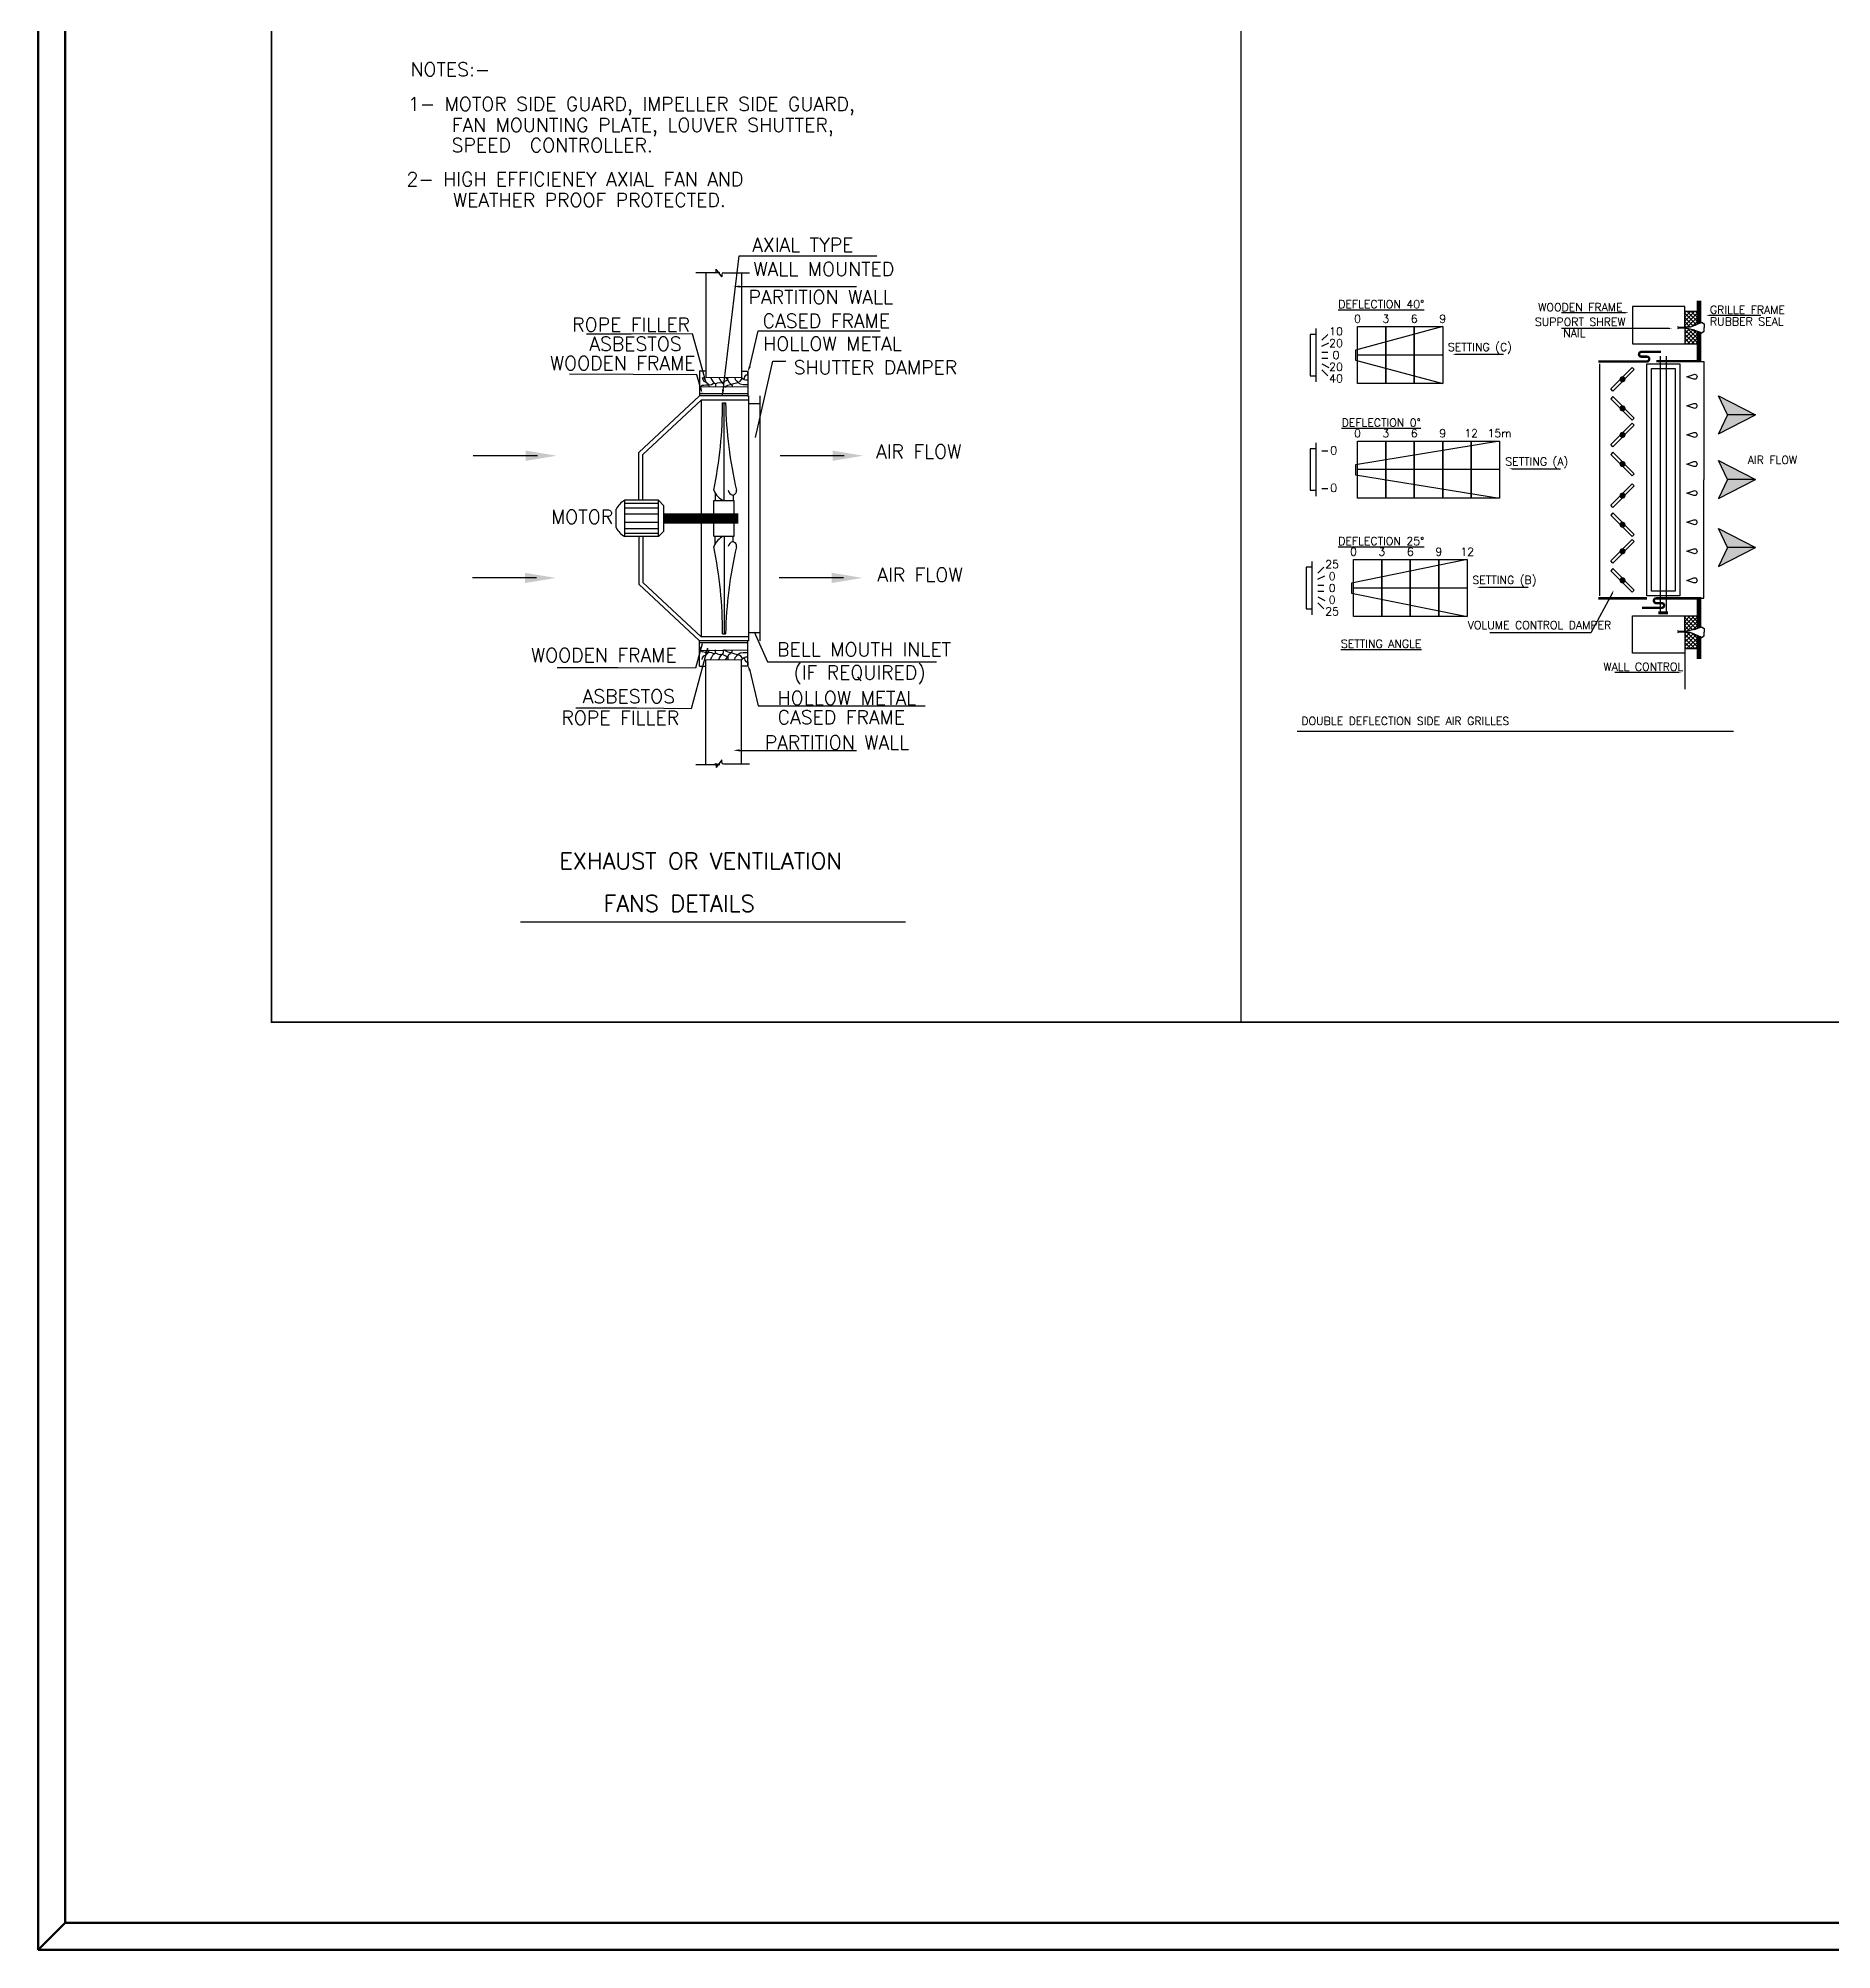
# Model space of a CAD drawing. Extents: x 594 to 813, y 174 to 240.
# Drawn here: x 594.15 to 621.22, y 173.79 to 202.64 of the extents above; entities that cross this region are included whole.
import ezdxf
from ezdxf.enums import TextEntityAlignment as Align

# ---------------------------------------------------------------- set-up
doc = ezdxf.new("R2010")
doc.units = 0
doc.header["$MEASUREMENT"] = 0
doc.layers.get('0').update_dxf_attribs({"linetype": 'CONTINUOUS', "lineweight": 30})
for name, color, linetype in [('-DWG', 3, 'CONTINUOUS'), ('05_AC-EX.DUCT', 1, 'CONTINUOUS'), ('AC-T', 2, 'CONTINUOUS'), ('AC1', 2, 'CONTINUOUS'), ('AC2', 2, 'CONTINUOUS'), ('AC4', 2, 'CONTINUOUS'), ('Duct', 4, 'CONTINUOUS'), ('T-TEXT', 3, 'CONTINUOUS'), ('WL', 2, 'CONTINUOUS')]:
    doc.layers.add(name, color=color, linetype=linetype)
for name, color, linetype, lineweight in [('AC.REF(S). PIPING', 3, 'CONTINUOUS', 30), ('UG-BORDER', 20, 'CONTINUOUS', 80), ('Wall', 5, 'CONTINUOUS', 30)]:
    doc.layers.add(name, color=color, linetype=linetype, lineweight=lineweight)
doc.styles.add('AC', font='romans.shx', dxfattribs={"height": 0.2})

# ---------------------------------------------------------------- blocks, each defined once
blk = doc.blocks.new('*X231')
at = {"color": 0}
for p, q in [((63998, 11496), (64065, 11562)), ((63998, 11319), (64235, 11555)), ((63998, 11142), (64360, 11503)), ((64603, 10881), (63998, 11485)), ((63998, 10965), (64484, 11451)), ((64431, 10876), (63998, 11309)), ((64086, 10876), (64603, 11393)), ((64603, 11058), (64098, 11562)), ((64603, 11234), (64316, 11522)), ((64254, 10876), (63998, 11132)), ((64077, 10876), (63998, 10955)), ((64263, 10876), (64603, 11216)), ((64439, 10876), (64603, 11039))]:
    blk.add_line(p, q, dxfattribs=at)
blk = doc.blocks.new('*X230')
at = {"color": 0}
for p, q in [((63998, 11672), (64584, 12258)), ((63998, 11849), (64407, 12258)), ((63998, 12026), (64230, 12258)), ((63998, 12203), (64054, 12258)), ((64477, 11714), (63998, 12193)), ((64603, 11765), (64110, 12258)), ((64603, 11942), (64286, 12258)), ((64603, 12118), (64463, 12258)), ((64341, 11672), (63998, 12016)), ((64204, 11633), (63998, 11839)), ((64052, 11609), (63998, 11662)), ((64122, 11620), (64603, 12100)), ((64357, 11677), (64603, 11923))]:
    blk.add_line(p, q, dxfattribs=at)
blk = doc.blocks.new('A$C5DD3573E')
at = {"layer": '-DWG', "color": 3}
for p, q in [((-50791.751, -33448.397), (-50493.569, -33448.397)), ((-50493.569, -33448.397), (-50557.722, -33442.751)), ((-50469.821, -33392.294), (-50538.01, -33487.341)), ((-50538.01, -33462.464), (-50538.01, -33487.341)), ((-50469.821, -33423.039), (-50469.821, -33392.294)), ((-50450.109, -33442.751), (-50124.635, -33442.751))]:
    blk.add_line(p, q, dxfattribs=at)
for centre, start, end in [((-50557.722, -33462.464), 0, 90), ((-50450.109, -33423.039), 180, 270)]:
    blk.add_arc(centre, 19.712, start, end, dxfattribs=at)
at = {"color": 7}
blk.add_line((-43998.318, -27.438), (-43998.318, -36662.196), dxfattribs=at)
at = {"layer": '05_AC-EX.DUCT', "color": 2}
for p, q in [((-43294.159, -33031.868), (-37851.702, -33031.868)), ((-52977.741, -35412.946), (-48177.327, -35412.946))]:
    blk.add_line(p, q, dxfattribs=at)
at = {"layer": 'AC-T', "color": 2, "const_width": 36.938}
blk.add_lwpolyline([(-38668.486, -31557.068), (-38791.613, -31557.068)], dxfattribs=at)
at = {"layer": 'AC1', "color": 2}
for p, q in [((-42986.403, -28305.408), (-42912.527, -28305.408)), ((-42986.403, -28379.284), (-42912.527, -28379.284)), ((-42986.403, -29536.686), (-42912.527, -29536.686)), ((-42986.403, -30004.571), (-42912.527, -30004.571)), ((-43035.655, -31211.223), (-42961.778, -31211.223)), ((-43035.655, -31285.1), (-42961.778, -31285.1))]:
    blk.add_line(p, q, dxfattribs=at)
for points in [[(-42986.403, -28157.654), (-42912.527, -28083.778)], [(-41479.319, -27987.738), (-42567.769, -28283.245), (-42567.769, -28406.373), (-41479.319, -28696.954)], [(-42986.403, -28231.531), (-42899.423, -28188.903)], [(-42986.403, -28453.161), (-42899.423, -28495.789)], [(-42986.403, -28527.038), (-42912.527, -28600.914)], [(-40770.103, -29416.02), (-42567.769, -29711.527), (-42567.769, -29834.655), (-40770.103, -30125.236)], [(-43035.655, -31063.47), (-42961.778, -30989.593)], [(-41173.963, -30893.554), (-42617.02, -31189.06), (-42617.02, -31312.188), (-41173.963, -31602.77)], [(-43035.655, -31137.347), (-42948.674, -31094.719)], [(-43035.655, -31358.977), (-42948.674, -31401.605)], [(-43035.655, -31432.853), (-42961.778, -31506.73)]]:
    blk.add_lwpolyline(points, dxfattribs=at)
at = {"layer": 'AC2', "color": 2}
for p, q in [((-42188.535, -28342.346), (-42543.143, -28342.346)), ((-41833.927, -28342.346), (-42188.535, -28342.346)), ((-41479.319, -28342.346), (-41833.927, -28342.346)), ((-39524.935, -28450.391), (-39524.935, -31346.357)), ((-42188.535, -29770.628), (-42543.143, -29770.628)), ((-41833.927, -29770.628), (-42188.535, -29770.628)), ((-41479.319, -29770.628), (-41833.927, -29770.628)), ((-41124.711, -29770.628), (-41479.319, -29770.628)), ((-40770.103, -29770.628), (-41124.711, -29770.628)), ((-42237.787, -31248.162), (-42592.395, -31248.162)), ((-41883.179, -31248.162), (-42237.787, -31248.162)), ((-41528.571, -31248.162), (-41883.179, -31248.162)), ((-41173.963, -31248.162), (-41528.571, -31248.162))]:
    blk.add_line(p, q, dxfattribs=at)
for points in [[(-38461.635, -27793.226), (-38461.635, -27734.763), (-39114.345, -27734.763), (-39114.345, -28201.555), (-38461.635, -28201.555)], [(-43060.28, -28083.778), (-43134.157, -28083.778), (-43134.157, -28600.914), (-43060.28, -28600.914)], [(-43060.28, -28009.901), (-43060.28, -28674.791)], [(-38766.988, -28355.745), (-38766.988, -31557.068)], [(-38693.111, -28355.745), (-38693.111, -31557.068)], [(-38283.004, -28421.461), (-38223.902, -28421.461), (-38223.902, -29898.994)], [(-43060.28, -29512.06), (-43134.157, -29512.06), (-43134.157, -30029.197), (-43060.28, -30029.197)], [(-43060.28, -29438.183), (-43060.28, -30103.073)], [(-38283.004, -31376.528), (-38223.902, -31376.528), (-38223.902, -29898.994)], [(-43109.531, -30989.593), (-43183.408, -30989.593), (-43183.408, -31506.73), (-43109.531, -31506.73)], [(-43109.531, -30915.717), (-43109.531, -31580.607)], [(-38461.635, -32003.522), (-38461.635, -32061.985), (-39114.345, -32061.985), (-39114.345, -31595.193), (-38461.635, -31595.193)]]:
    blk.add_lwpolyline(points, dxfattribs=at)
for points in [[(-38461.635, -27996.029), (-38461.635, -27793.226), (-38283.004, -27793.226), (-38283.004, -27948.66), (-38396.791, -27996.029)], [(-42543.143, -27987.738), (-42188.535, -27987.738), (-42188.535, -28696.954), (-42543.143, -28696.954)], [(-42188.535, -27987.738), (-41833.927, -27987.738), (-41833.927, -28696.954), (-42188.535, -28696.954)], [(-41833.927, -27987.738), (-41479.319, -27987.738), (-41479.319, -28696.954), (-41833.927, -28696.954)], [(-38461.635, -28007.13), (-38461.635, -28201.555), (-38283.004, -28201.555), (-38283.004, -28052.037), (-38396.791, -28017.42)], [(-39384.274, -28764.854), (-39116.593, -28497.173), (-39089.825, -28523.941), (-39357.506, -28791.623)], [(-38933.922, -28450.391), (-38520.212, -28450.391), (-38520.212, -31346.357), (-38933.922, -31346.357)], [(-38874.82, -28509.493), (-38579.314, -28509.493), (-38579.314, -31287.255), (-38874.82, -31287.255)], [(-39384.274, -28886.727), (-39116.593, -29154.408), (-39089.825, -29127.64), (-39357.506, -28859.958)], [(-39384.274, -29458.879), (-39116.593, -29191.197), (-39089.825, -29217.966), (-39357.506, -29485.647)], [(-42543.143, -29416.02), (-42188.535, -29416.02), (-42188.535, -30125.236), (-42543.143, -30125.236)], [(-42188.535, -29416.02), (-41833.927, -29416.02), (-41833.927, -30125.236), (-42188.535, -30125.236)], [(-41833.927, -29416.02), (-41479.319, -29416.02), (-41479.319, -30125.236), (-41833.927, -30125.236)], [(-41479.319, -29416.02), (-41124.711, -29416.02), (-41124.711, -30125.236), (-41479.319, -30125.236)], [(-41124.711, -29416.02), (-40770.103, -29416.02), (-40770.103, -30125.236), (-41124.711, -30125.236)], [(-39384.274, -29580.751), (-39116.593, -29848.433), (-39089.825, -29821.665), (-39357.506, -29553.983)], [(-39384.274, -30215.997), (-39116.593, -29948.315), (-39089.825, -29975.083), (-39357.506, -30242.765)], [(-39384.274, -30337.869), (-39116.593, -30605.551), (-39089.825, -30578.782), (-39357.506, -30311.101)], [(-39384.274, -30910.021), (-39116.593, -30642.34), (-39089.825, -30669.108), (-39357.506, -30936.79)], [(-42592.395, -30893.554), (-42237.787, -30893.554), (-42237.787, -31602.77), (-42592.395, -31602.77)], [(-42237.787, -30893.554), (-41883.179, -30893.554), (-41883.179, -31602.77), (-42237.787, -31602.77)], [(-41883.179, -30893.554), (-41528.571, -30893.554), (-41528.571, -31602.77), (-41883.179, -31602.77)], [(-41528.571, -30893.554), (-41173.963, -30893.554), (-41173.963, -31602.77), (-41528.571, -31602.77)], [(-39384.274, -31031.894), (-39116.593, -31299.575), (-39089.825, -31272.807), (-39357.506, -31005.125)], [(-38461.635, -31789.618), (-38461.635, -31595.193), (-38283.004, -31595.193), (-38283.004, -31744.711), (-38396.791, -31779.328)], [(-38461.635, -31800.719), (-38461.635, -32003.522), (-38283.004, -32003.522), (-38283.004, -31848.088), (-38396.791, -31800.719)]]:
    blk.add_lwpolyline(points, close=True, dxfattribs=at)
at = {"layer": 'AC2', "color": 2, "const_width": 37.856}
for points in [[(-39250.434, -28657.782, 1), (-39223.665, -28631.014, 1)], [(-39250.434, -28993.799, -1), (-39223.665, -29020.567, -1)], [(-39250.434, -29351.806, 1), (-39223.665, -29325.038, 1)], [(-39250.434, -29687.824, -1), (-39223.665, -29714.592, -1)], [(-39250.434, -30108.924, 1), (-39223.665, -30082.156, 1)], [(-39250.434, -30444.942, -1), (-39223.665, -30471.71, -1)], [(-39250.434, -30802.949, 1), (-39223.665, -30776.181, 1)], [(-39250.434, -31138.966, -1), (-39223.665, -31165.734, -1)]]:
    blk.add_lwpolyline(points, format="xyb", close=True, dxfattribs=at)
at = {"layer": 'AC2', "color": 2}
for points in [[(-38436.883, -28612.851), (-38348.231, -28583.3, -1.387425887), (-38348.231, -28642.402)], [(-38436.883, -28975.637), (-38348.231, -28946.086, -1.387425887), (-38348.231, -29005.187)], [(-38436.883, -29338.422), (-38348.231, -29308.872, -1.387425887), (-38348.231, -29367.973)], [(-38436.883, -29701.208), (-38348.231, -29671.657, -1.387425887), (-38348.231, -29730.759)], [(-38436.883, -30063.993), (-38348.231, -30034.443, -1.387425887), (-38348.231, -30093.544)], [(-38436.883, -30426.779), (-38348.231, -30397.228, -1.387425887), (-38348.231, -30456.33)], [(-38436.883, -30789.565), (-38348.231, -30760.014, -1.387425887), (-38348.231, -30819.115)], [(-38436.883, -31152.35), (-38348.231, -31122.8, -1.387425887), (-38348.231, -31181.901)]]:
    blk.add_lwpolyline(points, format="xyb", close=True, dxfattribs=at)
at = {"layer": 'AC4', "color": 2, "const_width": 59.101}
for points in [[(-38283.004, -27948.66), (-38283.004, -27662.232)], [(-38283.004, -31848.088), (-38283.004, -32134.516)]]:
    blk.add_lwpolyline(points, dxfattribs=at)
at = {"layer": 'AC4', "color": 2}
for points in [[(-38814.916, -28420.22, 29.551, 29.551, 0), (-38283.004, -28420.22, 59.101, 59.101, 0), (-38283.004, -28052.037, 59.101, 59.101, 0)], [(-38814.916, -31376.528, 29.551, 29.551, 0), (-38283.004, -31376.528, 59.101, 59.101, 0), (-38283.004, -31744.711, 59.101, 59.101, 0)]]:
    blk.add_lwpolyline(points, format="xyseb", dxfattribs=at)
for points in [[(-38432.666, -28009.703), (-38443.991, -28007.975), (-38533.558, -28007.855), (-38551.776, -28015.441)], [(-38394.055, -27995.802), (-38443.321, -27996.132), (-38532.889, -27997.65), (-38551.106, -27990.064)], [(-38339.897, -28031.569), (-38432.666, -28009.703)], [(-38339.897, -27975.222), (-38394.055, -27995.802)], [(-38339.897, -27975.222), (-38252.163, -27933.367), (-38220.578, -27950.903), (-38220.578, -27998.25)], [(-38339.897, -28031.569), (-38252.163, -28063.133), (-38220.578, -28045.597), (-38220.578, -27998.25)], [(-38432.666, -31787.045), (-38443.991, -31788.773), (-38533.558, -31788.893), (-38551.776, -31781.307)], [(-38394.055, -31800.946), (-38443.321, -31800.616), (-38532.889, -31799.098), (-38551.106, -31806.684)], [(-38339.897, -31765.179), (-38432.666, -31787.045)], [(-38339.897, -31821.526), (-38394.055, -31800.946)], [(-38339.897, -31765.179), (-38252.163, -31733.615), (-38220.578, -31751.151), (-38220.578, -31798.498)], [(-38339.897, -31821.526), (-38252.163, -31863.381), (-38220.578, -31845.845), (-38220.578, -31798.498)]]:
    blk.add_lwpolyline(points, dxfattribs=at)
at = {"layer": 'AC4', "color": 2, "const_width": 29.551}
for points in [[(-39536.958, -28421.461), (-38933.118, -28421.461, 1), (-38933.118, -28362.36), (-39002.07, -28362.36, -1), (-39002.07, -28303.258), (-38755.814, -28303.258)], [(-39536.958, -31376.528), (-38933.118, -31376.528, -2.076635032)], [(-38816.522, -31376.528, 1), (-38816.522, -31435.629), (-38747.571, -31435.629, -1), (-38747.571, -31494.73), (-38993.826, -31494.73)]]:
    blk.add_lwpolyline(points, format="xyb", dxfattribs=at)
at = {"layer": 'Duct'}
for p, q in [((-50145.183, -28826.819), (-50747.287, -28826.819)), ((-50134.462, -28852.711), (-50747.287, -28852.711)), ((-50134.462, -31907.061), (-50747.287, -31907.061)), ((-50145.183, -31932.953), (-50747.287, -31932.953))]:
    blk.add_line(p, q, dxfattribs=at)
at = {"layer": 'Duct', "color": 4}
for p, q in [((-51505.383, -29558.934), (-50747.287, -28852.711)), ((-51454.582, -29581.039), (-50727.29, -28903.513)), ((-50134.462, -28852.711), (-50747.287, -28852.711)), ((-50134.462, -28852.711), (-50747.287, -28852.711)), ((-50134.462, -28903.513), (-50727.29, -28903.513)), ((-50727.29, -28903.513), (-50727.29, -31856.26)), ((-50459.417, -28939.268), (-50422.332, -28939.268)), ((-50134.462, -28852.711), (-50134.462, -31907.061)), ((-49996.287, -28951.768), (-50134.462, -28951.768)), ((-51505.383, -30153.258), (-51505.383, -29558.934)), ((-51454.582, -30153.258), (-51454.582, -29581.039)), ((-50567.878, -30602.142), (-50567.878, -30157.63)), ((-50567.878, -30157.63), (-50313.871, -30157.63)), ((-50552.964, -30064.537), (-50552.964, -30157.63)), ((-50328.784, -30089.998), (-50328.784, -30157.63)), ((-50313.871, -30602.142), (-50313.871, -30157.63)), ((-51505.383, -30606.514), (-51505.383, -31200.838)), ((-51454.582, -30606.514), (-51454.582, -31178.734)), ((-50567.878, -30602.142), (-50313.871, -30602.142)), ((-50552.964, -30695.235), (-50552.964, -30602.142)), ((-50328.784, -30669.774), (-50328.784, -30602.142)), ((-51505.383, -31200.838), (-50747.287, -31907.061)), ((-51454.582, -31178.734), (-50727.29, -31856.26)), ((-50134.462, -31856.26), (-50727.29, -31856.26)), ((-50459.417, -31820.504), (-50422.332, -31820.504)), ((-49996.287, -31808.004), (-50134.462, -31808.004))]:
    blk.add_line(p, q, dxfattribs=at)
at = {"layer": 'Duct', "color": 3}
for p, q in [((-50440.874, -30157.63), (-50440.874, -28939.268)), ((-49996.287, -28852.711), (-49996.287, -31907.061)), ((-51786.745, -30494.733), (-51786.745, -30265.039)), ((-51256.929, -30153.258), (-51679.527, -30153.258)), ((-51679.527, -30606.514), (-51679.527, -30153.258)), ((-51193.64, -30221.737), (-51256.929, -30153.258)), ((-51256.929, -30606.514), (-51256.929, -30153.258)), ((-51193.64, -30538.035), (-51193.64, -30221.737)), ((-51256.929, -30606.514), (-51679.527, -30606.514)), ((-51193.64, -30538.035), (-51256.929, -30606.514)), ((-50440.874, -30602.142), (-50440.874, -31820.504))]:
    blk.add_line(p, q, dxfattribs=at)
at = {"layer": 'Duct', "color": 2}
for p, q in [((-51256.929, -30192.179), (-51679.527, -30192.179)), ((-51256.929, -30250.56), (-51679.527, -30250.56)), ((-51256.929, -30328.402), (-51679.527, -30328.402)), ((-51256.929, -30431.37), (-51679.527, -30431.37)), ((-51256.929, -30509.212), (-51679.527, -30509.212)), ((-51256.929, -30567.593), (-51679.527, -30567.593))]:
    blk.add_line(p, q, dxfattribs=at)
at = {"layer": 'Duct', "color": 3, "const_width": 127.004}
blk.add_lwpolyline([(-51193.64, -30379.886), (-50263.405, -30379.886)], dxfattribs=at)
at = {"layer": 'Duct', "color": 4}
for centre, radius, start, end in [((-55785.542, -28948.662), 5326.133, 348.3131705, 0.1010389), ((-45070.04, -28825.543), 5353.5, 181.217226, 192.9749269), ((-50370.762, -29959.181), 210.47, 198.9519133, 250.5416787), ((-50316.433, -30015.61), 75.406, 190.0538735, 260.5728159), ((-50342.354, -30035.586), 56.079, 284.0037334, 8.2527498), ((-50370.762, -30800.591), 210.47, 109.4583213, 161.0480867), ((-55785.542, -31811.11), 5326.133, 359.8989611, 11.6868295), ((-45070.04, -31934.229), 5353.5, 167.0250731, 178.782774), ((-50316.433, -30744.162), 75.406, 99.4271841, 169.9461265), ((-50342.354, -30724.186), 56.079, 351.7472502, 75.9962666)]:
    blk.add_arc(centre, radius, start, end, dxfattribs=at)
at = {"layer": 'Duct', "color": 3}
for start, end in [(118.7619446, 153.6249759), (206.3750241, 241.2380554)]:
    blk.add_arc((-51555.133, -30379.886), 258.523, start, end, dxfattribs=at)
at = {"layer": 'T-TEXT', "color": 7, "linetype": 'Continuous'}
for p, q in [((-50459.21, -28851.794), (-50253.47, -27106.497)), ((-50253.47, -27106.497), (-48535.453, -27106.497)), ((-50245.479, -27487.251), (-49933.872, -27487.251)), ((-49933.872, -27487.251), (-48788.636, -27487.251)), ((-39197.935, -27813.983), (-39998.266, -27813.983)), ((-38158.909, -27845.824), (-37514.18, -27845.824)), ((-51598.822, -28081.896), (-52156.277, -28081.896)), ((-50834.178, -28076.251), (-51598.822, -28081.896)), ((-50666.442, -28688.776), (-50834.178, -28076.251)), ((-50119.428, -28483.568), (-50014.109, -28041.811)), ((-50014.109, -28041.811), (-49773.399, -28041.811)), ((-49773.399, -28041.811), (-48495.211, -28041.811)), ((-38656.173, -28010.988), (-39998.266, -28010.988)), ((-41324.178, -28332.496), (-40720.852, -28332.496)), ((-50779.244, -28589.145), (-52367.46, -28579.631)), ((-50726.641, -28781.236), (-50779.244, -28589.145)), ((-50051.057, -29370.138), (-49834.995, -28420.337)), ((-49834.995, -28420.337), (-49672.97, -28420.337)), ((-40614.962, -29760.778), (-40011.636, -29760.778)), ((-41018.822, -31238.311), (-40415.495, -31238.311)), ((-39363.232, -31306.663), (-39631.723, -31806.716)), ((-50714.216, -31943.58), (-50796.233, -32248.896)), ((-50067.793, -31793.312), (-49898.263, -32168.195)), ((-39631.723, -31806.716), (-40892.563, -31806.716)), ((-50649.589, -31996.369), (-50852.847, -32753.02)), ((-49898.263, -32168.195), (-47792.468, -32168.195)), ((-38461.635, -32061.985), (-38461.635, -32510.549)), ((-51767.97, -32241.722), (-52524.07, -32241.722)), ((-50796.233, -32248.896), (-51767.97, -32241.722)), ((-50119.428, -32276.204), (-50014.109, -32717.961)), ((-38539.628, -32301.496), (-39333.774, -32301.496)), ((-51534.194, -32747.989), (-52290.293, -32747.989)), ((-50852.847, -32753.02), (-51534.194, -32747.989)), ((-50014.109, -32717.961), (-49773.399, -32717.961)), ((-49773.399, -32717.961), (-47932.63, -32717.961)), ((-50245.479, -33272.521), (-49933.872, -33272.521)), ((-49933.872, -33272.521), (-48788.636, -33272.521))]:
    blk.add_line(p, q, dxfattribs=at)
for points in [[(-37579.599, -29088.556), (-37928.667, -29088.556), (-38040.867, -28851.689)], [(-37579.599, -29088.556), (-37928.667, -29088.556), (-38040.867, -29325.423)], [(-37579.599, -29896.145), (-37928.667, -29896.145), (-38040.867, -29659.277)], [(-37579.599, -29896.145), (-37928.667, -29896.145), (-38040.867, -30133.012)], [(-37579.599, -30741.89), (-37928.667, -30741.89), (-38040.867, -30505.023)], [(-37579.599, -30741.89), (-37928.667, -30741.89), (-38040.867, -30978.757)]]:
    blk.add_lwpolyline(points, close=True, dxfattribs=at)
for points in [[(-50245.479, -27474.109), (-50245.479, -27500.392), (-50324.329, -27487.251)], [(-39197.935, -27807.827), (-39197.935, -27820.14), (-39160.997, -27813.983)], [(-38158.909, -27851.981), (-38158.909, -27839.668), (-38195.847, -27845.824)], [(-38656.173, -28004.831), (-38656.173, -28017.144), (-38619.234, -28010.988)], [(-41324.178, -28338.652), (-41324.178, -28326.339), (-41361.117, -28332.496)], [(-50131.613, -28478.647), (-50107.242, -28488.489), (-50148.954, -28556.68)], [(-50749.036, -28753.658), (-50724.385, -28744.541), (-50709.358, -28823.053)], [(-50706.246, -28619.944), (-50681.595, -28610.827), (-50666.569, -28689.339)], [(-50466.72, -28773.592), (-50440.513, -28775.594), (-50459.623, -28853.214)], [(-37928.667, -29088.556), (-38040.867, -28851.689), (-37579.599, -29088.556), (-37928.667, -29088.556)], [(-37579.599, -29088.556), (-37928.667, -29088.556), (-38040.867, -28851.689), (-37579.599, -29088.556)], [(-37928.667, -29088.556), (-38040.867, -28851.689), (-37579.599, -29088.556), (-37928.667, -29088.556)], [(-38040.867, -28851.689), (-37579.599, -29088.556), (-37928.667, -29088.556)], [(-37928.667, -29088.556), (-38040.867, -29325.423), (-37579.599, -29088.556), (-37928.667, -29088.556)], [(-37579.599, -29088.556), (-37928.667, -29088.556), (-38040.867, -29325.423), (-37579.599, -29088.556)], [(-37928.667, -29088.556), (-38040.867, -29325.423), (-37579.599, -29088.556), (-37928.667, -29088.556)], [(-38040.867, -29325.423), (-37579.599, -29088.556), (-37928.667, -29088.556)], [(-40614.962, -29766.934), (-40614.962, -29754.622), (-40651.901, -29760.778)], [(-38040.867, -29659.277), (-37579.599, -29896.145), (-37928.667, -29896.145)], [(-37928.667, -29896.145), (-38040.867, -29659.277), (-37579.599, -29896.145), (-37928.667, -29896.145)], [(-37579.599, -29896.145), (-37928.667, -29896.145), (-38040.867, -29659.277), (-37579.599, -29896.145)], [(-37928.667, -29896.145), (-38040.867, -29659.277), (-37579.599, -29896.145), (-37928.667, -29896.145)], [(-38040.867, -30133.012), (-37579.599, -29896.145), (-37928.667, -29896.145)], [(-37928.667, -29896.145), (-38040.867, -30133.012), (-37579.599, -29896.145), (-37928.667, -29896.145)], [(-37579.599, -29896.145), (-37928.667, -29896.145), (-38040.867, -30133.012), (-37579.599, -29896.145)], [(-37928.667, -29896.145), (-38040.867, -30133.012), (-37579.599, -29896.145), (-37928.667, -29896.145)], [(-38040.867, -30505.023), (-37579.599, -30741.89), (-37928.667, -30741.89)], [(-37928.667, -30741.89), (-38040.867, -30505.023), (-37579.599, -30741.89), (-37928.667, -30741.89)], [(-37579.599, -30741.89), (-37928.667, -30741.89), (-38040.867, -30505.023), (-37579.599, -30741.89)], [(-37928.667, -30741.89), (-38040.867, -30505.023), (-37579.599, -30741.89), (-37928.667, -30741.89)], [(-38040.867, -30978.757), (-37579.599, -30741.89), (-37928.667, -30741.89)], [(-37928.667, -30741.89), (-38040.867, -30978.757), (-37579.599, -30741.89), (-37928.667, -30741.89)], [(-37579.599, -30741.89), (-37928.667, -30741.89), (-38040.867, -30978.757), (-37579.599, -30741.89)], [(-37928.667, -30741.89), (-38040.867, -30978.757), (-37579.599, -30741.89), (-37928.667, -30741.89)], [(-41018.822, -31244.468), (-41018.822, -31232.155), (-41055.76, -31238.311)], [(-39368.656, -31303.75), (-39357.808, -31309.575), (-39345.759, -31274.119)], [(-50749.036, -32006.114), (-50724.385, -32015.231), (-50709.358, -31936.719)], [(-50684.408, -32058.903), (-50659.757, -32068.02), (-50644.731, -31989.508)], [(-50131.613, -32281.126), (-50107.242, -32271.283), (-50148.954, -32203.092)], [(-38539.628, -32295.339), (-38539.628, -32307.652), (-38502.69, -32301.496)], [(-50245.479, -33285.663), (-50245.479, -33259.38), (-50324.329, -33272.521)]]:
    blk.add_solid(points, dxfattribs=at)
at = {"layer": 'Wall', "linetype": 'Continuous', "const_width": 19.2}
blk.add_lwpolyline([(0, 0), (-56085.494, 0), (-56085.494, -36662.196), (0, -36662.196)], close=True, dxfattribs=at)
blk.add_lwpolyline([(0, 0), (-56085.494, 0), (-56085.494, -36662.196), (0, -36662.196)], close=True, dxfattribs=at)
at = {"layer": 'WL'}
for p, q in [((-50791.751, -27311.375), (-50493.569, -27311.375)), ((-50668.437, -27313.905), (-50668.437, -28616.161)), ((-50493.569, -27311.375), (-50557.722, -27317.021)), ((-50538.01, -27297.308), (-50538.01, -27272.431)), ((-50469.821, -27367.478), (-50538.01, -27272.431)), ((-50469.821, -27336.733), (-50469.821, -27367.478)), ((-50450.109, -27317.021), (-50124.635, -27317.021)), ((-50224.033, -27319.551), (-50224.033, -28621.807)), ((-50747.287, -28537.312), (-50668.437, -28537.312)), ((-50747.287, -28537.312), (-50747.287, -28852.711)), ((-50224.033, -28542.957), (-50145.183, -28542.957)), ((-50145.183, -28542.957), (-50145.183, -28858.357)), ((-50747.287, -28734.436), (-50145.183, -28740.082)), ((-50747.287, -28734.436), (-50145.183, -28740.082)), ((-50668.437, -28616.161), (-50224.033, -28621.807)), ((-50668.437, -28616.161), (-50224.033, -28621.807)), ((-52767.921, -29598.001), (-53568.228, -29598.001)), ((-48942.721, -29598.001), (-49743.028, -29598.001)), ((-52778.461, -31122.188), (-53578.768, -31122.188)), ((-48953.262, -31122.188), (-49753.569, -31122.188)), ((-50747.287, -32222.461), (-50747.287, -31907.061)), ((-50145.183, -32216.815), (-50145.183, -31907.061)), ((-50747.287, -32025.336), (-50145.183, -32019.69)), ((-50668.437, -32143.611), (-50224.033, -32137.965)), ((-50668.437, -32143.611), (-50224.033, -32137.965)), ((-50668.437, -33445.867), (-50668.437, -32143.611)), ((-50224.033, -33440.221), (-50224.033, -32137.965)), ((-50747.287, -32222.461), (-50668.437, -32222.461)), ((-50224.033, -32216.815), (-50145.183, -32216.815))]:
    blk.add_line(p, q, dxfattribs=at)
at = {"layer": 'WL', "color": 1}
for points in [[(-50426.374, -28734.349), (-50426.374, -28734.349), (-50394.854, -28716.791), (-50394.854, -28716.791), (-50346.203, -28703.755), (-50346.203, -28703.755), (-50318.418, -28696.229), (-50318.418, -28696.229), (-50271.38, -28684.479), (-50271.38, -28684.479), (-50239.042, -28669.792), (-50239.042, -28669.792), (-50211.559, -28630.541), (-50211.559, -28630.541), (-50214.035, -28637.975), (-50209.728, -28631.823), (-50189.065, -28646.292), (-50180.245, -28611.042), (-50180.245, -28611.042), (-50180.245, -28611.042), (-50165.546, -28590.48), (-50165.546, -28590.48), (-50145.183, -28590.48), (-50145.183, -28542.957), (-50145.183, -28542.957), (-50145.183, -28542.957)], [(-50734.638, -28738.175), (-50712.358, -28719.728), (-50691.779, -28716.791), (-50668.26, -28713.853), (-50630.042, -28713.853), (-50597.703, -28707.979), (-50565.365, -28690.354), (-50565.365, -28690.354), (-50565.365, -28690.354), (-50547.726, -28702.104), (-50547.726, -28702.104), (-50547.726, -28702.104), (-50521.268, -28690.354), (-50521.268, -28690.354), (-50500.689, -28684.479), (-50465.41, -28687.416), (-50465.41, -28687.416), (-50438.952, -28672.729), (-50394.854, -28652.167), (-50394.854, -28652.167), (-50394.854, -28652.167), (-50394.854, -28652.167), (-50394.854, -28621.807), (-50394.854, -28621.807)], [(-50712.358, -28621.807), (-50709.418, -28640.417), (-50709.418, -28640.417), (-50691.779, -28666.854), (-50665.32, -28678.604), (-50665.32, -28678.604), (-50638.861, -28702.104), (-50638.861, -28702.104), (-50630.042, -28719.728), (-50630.042, -28719.728), (-50630.042, -28740.082), (-50630.042, -28740.082), (-50630.042, -28740.082)], [(-50612.403, -28621.807), (-50612.403, -28621.807), (-50594.764, -28649.229), (-50583.004, -28672.729), (-50583.004, -28672.729), (-50565.365, -28690.354), (-50565.365, -28690.354), (-50547.726, -28702.104), (-50547.726, -28702.104), (-50547.726, -28702.104), (-50547.726, -28740.082), (-50547.726, -28740.082), (-50547.726, -28740.082), (-50547.726, -28740.082), (-50547.726, -28740.082)], [(-50506.568, -28621.807), (-50497.749, -28640.417), (-50497.749, -28640.417), (-50483.049, -28666.854), (-50483.049, -28666.854), (-50483.049, -28666.854), (-50483.049, -28666.854), (-50483.049, -28666.854), (-50465.41, -28687.416), (-50465.41, -28687.416), (-50465.41, -28687.416), (-50465.41, -28687.416), (-50447.771, -28705.041), (-50447.771, -28705.041), (-50447.771, -28705.041), (-50447.771, -28705.041), (-50447.771, -28740.082), (-50447.771, -28740.082), (-50447.771, -28740.082), (-50447.771, -28740.082), (-50426.374, -28734.349), (-50429.423, -28745.729), (-50429.423, -28745.729)], [(-50421.312, -28621.807), (-50394.854, -28652.167), (-50394.854, -28652.167), (-50394.854, -28652.167), (-50383.095, -28681.541), (-50383.095, -28681.541), (-50383.095, -28681.541), (-50365.455, -28696.229), (-50365.455, -28696.229), (-50365.455, -28696.229), (-50365.455, -28696.229), (-50347.816, -28713.853), (-50347.816, -28713.853), (-50343.786, -28712.773), (-50336.469, -28740.082), (-50336.469, -28740.082), (-50336.469, -28740.082)], [(-50306.658, -28621.807), (-50300.779, -28646.292), (-50300.779, -28646.292), (-50283.14, -28666.854), (-50271.38, -28684.479), (-50271.38, -28684.479), (-50239.042, -28702.104), (-50239.042, -28702.104), (-50203.764, -28707.979), (-50203.764, -28707.979), (-50180.245, -28707.979), (-50180.245, -28707.979), (-50145.183, -28707.979), (-50145.183, -28707.979), (-50145.183, -28707.979)], [(-50224.033, -28621.807), (-50224.033, -28621.807), (-50224.033, -28621.807), (-50189.065, -28646.292), (-50189.065, -28646.292), (-50189.065, -28646.292), (-50171.425, -28652.167), (-50145.183, -28652.167), (-50145.183, -28652.167), (-50145.183, -28652.167), (-50145.183, -28652.167), (-50145.183, -28652.167), (-50145.183, -28652.167)], [(-50734.638, -32021.597), (-50712.358, -32040.044), (-50691.779, -32042.981), (-50668.26, -32045.919), (-50630.042, -32045.919), (-50597.703, -32051.793), (-50565.365, -32069.418), (-50565.365, -32069.418), (-50565.365, -32069.418), (-50547.726, -32057.668), (-50547.726, -32057.668), (-50547.726, -32057.668), (-50521.268, -32069.418), (-50521.268, -32069.418), (-50500.689, -32075.293), (-50465.41, -32072.356), (-50465.41, -32072.356), (-50438.952, -32087.043), (-50394.854, -32107.605), (-50394.854, -32107.605), (-50394.854, -32107.605), (-50394.854, -32107.605), (-50394.854, -32137.965), (-50394.854, -32137.965)], [(-50712.358, -32137.965), (-50709.418, -32119.355), (-50709.418, -32119.355), (-50691.779, -32092.918), (-50665.32, -32081.168), (-50665.32, -32081.168), (-50638.861, -32057.668), (-50638.861, -32057.668), (-50630.042, -32040.044), (-50630.042, -32040.044), (-50630.042, -32019.69), (-50630.042, -32019.69), (-50630.042, -32019.69)], [(-50612.403, -32137.965), (-50612.403, -32137.965), (-50594.764, -32110.543), (-50583.004, -32087.043), (-50583.004, -32087.043), (-50565.365, -32069.418), (-50565.365, -32069.418), (-50547.726, -32057.668), (-50547.726, -32057.668), (-50547.726, -32057.668), (-50547.726, -32019.69), (-50547.726, -32019.69), (-50547.726, -32019.69), (-50547.726, -32019.69), (-50547.726, -32019.69)], [(-50506.568, -32137.965), (-50497.749, -32119.355), (-50497.749, -32119.355), (-50483.049, -32092.918), (-50483.049, -32092.918), (-50483.049, -32092.918), (-50483.049, -32092.918), (-50483.049, -32092.918), (-50465.41, -32072.356), (-50465.41, -32072.356), (-50465.41, -32072.356), (-50465.41, -32072.356), (-50447.771, -32054.731), (-50447.771, -32054.731), (-50447.771, -32054.731), (-50447.771, -32054.731), (-50447.771, -32019.69), (-50447.771, -32019.69), (-50447.771, -32019.69), (-50447.771, -32019.69), (-50426.374, -32025.423), (-50429.423, -32014.043), (-50429.423, -32014.043)], [(-50426.374, -32025.423), (-50426.374, -32025.423), (-50394.854, -32042.981), (-50394.854, -32042.981), (-50346.203, -32056.017), (-50346.203, -32056.017), (-50318.418, -32063.543), (-50318.418, -32063.543), (-50271.38, -32075.293), (-50271.38, -32075.293), (-50239.042, -32089.981), (-50239.042, -32089.981), (-50211.559, -32129.231), (-50211.559, -32129.231), (-50214.035, -32121.797), (-50209.728, -32127.949), (-50189.065, -32113.48), (-50180.245, -32148.73), (-50180.245, -32148.73), (-50180.245, -32148.73), (-50165.546, -32169.292), (-50165.546, -32169.292), (-50145.183, -32169.292), (-50145.183, -32216.815), (-50145.183, -32216.815), (-50145.183, -32216.815)], [(-50421.312, -32137.965), (-50394.854, -32107.605), (-50394.854, -32107.605), (-50394.854, -32107.605), (-50383.095, -32078.231), (-50383.095, -32078.231), (-50383.095, -32078.231), (-50365.455, -32063.543), (-50365.455, -32063.543), (-50365.455, -32063.543), (-50365.455, -32063.543), (-50347.816, -32045.919), (-50347.816, -32045.919), (-50343.786, -32046.999), (-50336.469, -32019.69), (-50336.469, -32019.69), (-50336.469, -32019.69)], [(-50306.658, -32137.965), (-50300.779, -32113.48), (-50300.779, -32113.48), (-50283.14, -32092.918), (-50271.38, -32075.293), (-50271.38, -32075.293), (-50239.042, -32057.668), (-50239.042, -32057.668), (-50203.764, -32051.793), (-50203.764, -32051.793), (-50180.245, -32051.793), (-50180.245, -32051.793), (-50145.183, -32051.793), (-50145.183, -32051.793), (-50145.183, -32051.793)], [(-50224.033, -32137.965), (-50224.033, -32137.965), (-50224.033, -32137.965), (-50189.065, -32113.48), (-50189.065, -32113.48), (-50189.065, -32113.48), (-50171.425, -32107.605), (-50145.183, -32107.605), (-50145.183, -32107.605), (-50145.183, -32107.605), (-50145.183, -32107.605), (-50145.183, -32107.605), (-50145.183, -32107.605)]]:
    blk.add_lwpolyline(points, dxfattribs=at)
at = {"layer": 'WL'}
for centre, start, end in [((-50557.722, -27297.308), 270, 0), ((-50450.109, -27336.733), 90, 180)]:
    blk.add_arc(centre, 19.712, start, end, dxfattribs=at)
for points in [[(-52913.443, -29533.991), (-52913.443, -29662.011), (-52529.384, -29598.001)], [(-49088.243, -29533.991), (-49088.243, -29662.011), (-48704.184, -29598.001)], [(-52923.984, -31186.198), (-52923.984, -31058.178), (-52539.925, -31122.188)], [(-49098.784, -31186.198), (-49098.784, -31058.178), (-48714.725, -31122.188)]]:
    blk.add_solid(points, dxfattribs=at)
at = {"layer": 'AC2', "color": 2, "xscale": -0.2955066513550264, "yscale": 0.2955066514118698, "zscale": 0.2955066674301299, "rotation": 180}
for name in ['*X231', '*X230']:
    blk.add_blockref(name, (-57373.538, -24579.254), dxfattribs=at)
at = {"layer": 'AC2', "color": 2, "xscale": 0.2955066513550264, "yscale": 0.2955066513550264, "zscale": 0.2955066513550264}
for name in ['*X230', '*X231']:
    blk.add_blockref(name, (-57373.538, -35217.494), dxfattribs=at)
at = {"layer": '05_AC-EX.DUCT', "color": 2, "style": 'AC'}
for s, height, p in [('DOUBLE DEFLECTION SIDE AIR GRILLES', 99.68732, (-43242.107, -32955.741)), ('EXHAUST OR VENTILATION  ', 206.71162, (-52495.807, -34755.853)), ('FANS DETAILS', 206.71162, (-51944.268, -35284.929))]:
    blk.add_text(s, height=height, dxfattribs=at).set_placement(p)
at = {"layer": 'T-TEXT', "color": 7, "linetype": 'Continuous', "style": 'AC'}
for s, height, p in [('NOTES:-', 172.2597, (-54352.996, -24865.253)), ('1- MOTOR SIDE GUARD, IMPELLER SIDE GUARD, ', 172.25969, (-54384.372, -25296.5)), ('FAN MOUNTING PLATE, LOUVER SHUTTER, ', 172.25969, (-53836.367, -25558.774)), ('SPEED  CONTROLLER. ', 172.25969, (-53839.309, -25809.732)), ('2- HIGH EFFICIENEY AXIAL FAN AND ', 172.25969, (-54400.943, -26234.392)), ('WEATHER PROOF PROTECTED.', 172.25969, (-53823.145, -26494.644)), ('AXIAL TYPE', 172.2597, (-50091.129, -27053.127)), ('WALL MOUNTED', 172.25969, (-50076.172, -27355.204)), ('SUPPORT SHREW', 99.68732, (-40329.793, -27978.171)), ('WOODEN FRAME', 99.68732, (-40288.064, -27795.572)), ('GRILLE FRAME', 99.68732, (-38146.638, -27827.014)), ('RUBBER SEAL', 99.68732, (-38146.638, -27973.743)), ('NAIL', 99.6873, (-39976.654, -28119.891)), ('SHUTTER DAMPER', 172.25969, (-49572.133, -28582.024)), ('AIR FLOW', 172.2597, (-48546.036, -29630.443)), ('AIR FLOW', 99.6873, (-37675.505, -29699.94)), ('MOTOR', 172.2597, (-52599.33, -30445.505)), ('AIR FLOW', 172.2597, (-48530.164, -31168.607)), ('BELL MOUTH INLET', 172.25969, (-49781.189, -32099.767)), ('(IF REQUIRED)', 172.25969, (-49575.331, -32388.304))]:
    blk.add_text(s, height=height, dxfattribs=at).set_placement(p)
for s, p in [('PARTITION WALL', (-50135.766, -27619.061)), ('CASED FRAME', (-49960.336, -27914.789)), ('HOLLOW METAL', (-49952.857, -28201.059)), ('HOLLOW METAL', (-49773.364, -32619.399)), ('CASED FRAME', (-49773.364, -32859.914)), ('PARTITION WALL', (-49933.837, -33173.959))]:
    blk.add_text(s, height=172.25969, dxfattribs=at).set_placement(p, align=Align.MIDDLE_LEFT)
for s, height, p in [(' ROPE FILLER', 172.25969, (-50865.912, -27962.925)), ('ASBESTOS ', 172.2597, (-50851.742, -28201.851)), ('WOODEN FRAME', 172.25969, (-50797.537, -28444.187)), ('WOODEN FRAME', 172.25969, (-51033.775, -32085.265)), ('ASBESTOS ', 172.2597, (-50934.978, -32598.579)), (' ROPE FILLER', 172.25969, (-51000.575, -32866.96))]:
    blk.add_text(s, height=height, dxfattribs=at).set_placement(p, align=Align.MIDDLE_RIGHT)
for s, height, p in [('%%uDEFLECTION 40%%d', 99.68732, (-42246.343, -27707.313)), ('0', 99.687, (-42543.143, -27889.236)), ('3', 99.687, (-42188.535, -27889.236)), ('6', 99.687, (-41833.927, -27889.236)), ('9', 99.687, (-41479.319, -27889.236)), ('10', 99.6873, (-42809.81, -28046.331)), ('20', 99.6873, (-42809.81, -28194.085)), ('0', 99.687, (-42809.81, -28341.838)), ('SETTING (C)', 99.68732, (-41015.066, -28249.075)), ('20', 99.6873, (-42809.81, -28489.591)), ('40', 99.6873, (-42809.81, -28633.547)), ('%%uDEFLECTION 0%%d', 99.68732, (-42246.343, -29184.846)), ('0', 99.687, (-42543.143, -29317.518)), ('3', 99.687, (-42188.535, -29317.518)), ('6', 99.687, (-41833.927, -29317.518)), ('9', 99.687, (-41479.319, -29317.518)), ('12', 99.6873, (-41124.711, -29317.518)), ('15m', 99.6873, (-40770.103, -29317.518)), ('0', 99.687, (-42838.985, -29531.628)), ('SETTING (A)', 99.68732, (-40305.85, -29677.357)), ('0', 99.687, (-42838.985, -29999.513)), ('%%uDEFLECTION 25%%d', 99.68732, (-42246.343, -30662.38)), ('0', 99.687, (-42592.395, -30795.051)), ('3', 99.687, (-42237.787, -30795.051)), ('6', 99.687, (-41883.179, -30795.051)), ('9', 99.687, (-41528.571, -30795.051)), ('12', 99.6873, (-41173.963, -30795.051)), ('25', 99.6873, (-42859.061, -30952.147)), ('0', 99.687, (-42859.061, -31099.9)), ('0', 99.687, (-42859.061, -31247.654)), ('SETTING (B)', 99.68732, (-40709.709, -31154.891)), ('0', 99.687, (-42859.061, -31395.407)), ('25', 99.6873, (-42859.061, -31539.362)), ('VOLUME CONTROL DAMPER', 99.68732, (-40272.262, -31710.738)), ('%%uSETTING ANGLE', 99.68732, (-42246.343, -31942.908)), ('WALL CONTROL', 99.68732, (-38977.58, -32230.545))]:
    blk.add_text(s, height=height, dxfattribs=at).set_placement(p, align=Align.MIDDLE)

msp = doc.modelspace()

# ---------------------------------------------------------------- linework, layer by layer
at = {"layer": 'UG-BORDER'}
for p, q in [((594.152, 240.494), (594.152, 173.794)), ((594.152, 173.794), (594.557, 174.199))]:
    msp.add_line(p, q, dxfattribs=at)
at = {"layer": 'UG-BORDER', "color": 7}
for p, q in [((594.152, 173.794), (594.152, 240.494)), ((594.557, 240.09), (594.557, 174.199)), ((594.557, 174.199), (689.748, 174.199)), ((594.152, 173.794), (690.152, 173.794))]:
    msp.add_line(p, q, dxfattribs=at)

# ---------------------------------------------------------------- block references
at = {"layer": 'AC.REF(S). PIPING', "linetype": 'Continuous', "xscale": 0.0012099999999862, "yscale": 0.0012099999999862, "zscale": 0.0012099999999862}
msp.add_blockref('A$C5DD3573E', (665.535, 232.156), dxfattribs=at)

doc.saveas('drawing.dxf')
